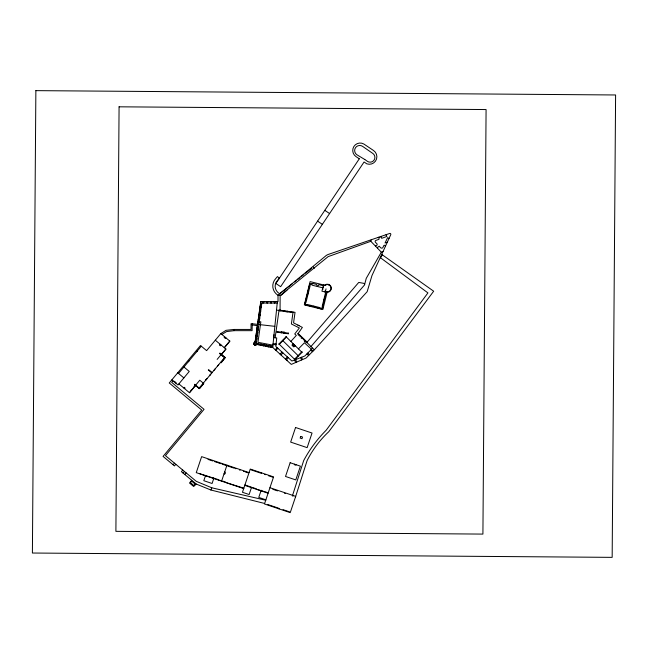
<?xml version="1.0" encoding="UTF-8"?>
<svg xmlns="http://www.w3.org/2000/svg" width="648" height="648" viewBox="0 0 648 648"><rect width="100%" height="100%" fill="white"/><g stroke="black" fill="none" stroke-linecap="round" stroke-linejoin="round"><path stroke-width="0.97" d="M255.004 343.019L260.771 301.555L278.016 301.571L278.016 295.253L325.199 256.365A8.23 8.23 0 0 1 328.35 254.413L389.91 233.393A0.948 0.948 0 0 1 390.744 234.73L371.952 275.603L367.165 291.689L314.758 349.345L306.099 358.028L291.276 364.403L272.703 347.417L277.376 301.571M275.141 337.778L279.029 310.238M279.912 310.821L279.993 310.214L295.043 312.344L293.56 322.85L302.381 327.418L297.845 333.906L304.325 339.665M277.052 332.173L277.044 331.557L281.394 332.173M280.066 310.838L280.147 295.577L328.139 256.632L370.802 241.299A2.317 2.317 0 0 1 371.442 239.695M281.216 332.756L281.305 331.752L284.31 332.173L284.091 333.169M284.164 311.421L284.221 310.813M281.305 332.772L281.451 331.768M284.318 311.445L284.407 310.838M285.655 311.631L285.736 311.032M283.97 333.145L284.108 332.149M286.983 311.818L287.064 311.218M287.137 311.842L287.25 311.243M288.222 333.752L288.311 333.145M291.236 312.417L291.325 311.818M291.389 312.441L291.479 311.842M291.835 311.891L291.746 312.49L279.709 310.789L279.993 310.214M293.066 312.061L291.381 323.976L299.368 327.969L294.735 333.963L296.33 335.413L290.855 341.431M221.843 334.449L226.614 331.565L234.106 330.658L252.088 330.658L252.25 323.765L274.849 326.341M254.931 343.156L260.885 301.571M258.852 317.804L258.301 319.634M256.09 338.386L256.325 336.758L255.863 336.693M257.386 329.33L257.637 327.564M254.21 343.667L254.364 343.14M257.88 344.639L258.066 343.618M260.609 345.206L260.812 344.129M265.793 346.291L266.012 345.101M268.118 346.777L268.345 345.538M272.93 345.173L257.961 342.314L260.844 321.845L259.249 321.74M258.358 344.736L258.568 343.707M259.281 344.93L259.394 344.42M261.087 345.311L261.314 344.218M262.594 345.619L262.699 345.109M263.396 345.789L263.631 344.655M263.817 345.878L264.052 344.736M266.271 346.388L266.514 345.19M268.564 346.866L268.823 345.627M270.313 347.231L270.581 345.951M270.832 347.336L271.099 346.048M271.172 347.474L272.703 347.417M323.506 284.926L321.951 291.195L325.49 292.07L325.628 291.503M324.567 291.843L324.705 291.276L325.661 291.884A4.018 4.018 0 0 0 331.298 287.809A4.018 4.018 0 0 0 324.948 284.958L324.316 285.566M325.256 292.013L326.033 288.878M324.996 291.114L325.823 291.616L322.21 306.221A1.328 1.328 0 0 1 321.764 308.043A1.328 1.328 0 0 1 319.942 307.598L307.565 304.536A1.328 1.328 0 0 1 305.718 304.236A1.328 1.328 0 0 1 306.01 302.389L310.076 285.93A1.094 1.094 0 0 1 310.732 284.529A1.094 1.094 0 0 1 312.134 285.193L322.785 287.825M326.398 291.778L324.705 298.606L324.008 299.327L324.243 300.478L322.915 305.84A2.057 2.057 0 0 1 319.658 308.302L314.377 306.998L313.77 306.212L312.773 306.601L307.565 305.313A2.025 2.025 0 0 1 305.273 302.203L307.201 294.427L307.962 293.892L307.557 292.961L309.339 285.752A2.041 2.041 0 0 1 312.652 283.929L312.765 283.476L316.686 284.44L317.245 286.141L318.614 285.395L318.808 284.61L323.303 285.728M327.216 291.892L322.866 309.477L304.333 304.9L310.084 281.613L325.733 285.476M253.967 343.051L254.235 343.521M292.685 495.023L303.677 460.59A128.685 128.685 0 0 1 326.195 430.199L427.931 292.904L380.238 257.572M295.496 496.976L307.111 460.59A102.53 102.53 0 0 1 328.763 431.73L433.666 291.211L381.696 254.397M199.9 473.769L218.36 479.625M205.61 475.34L203.812 480.695L212.082 483.481L213.881 478.127M206.356 475.591L206.129 476.264L205.384 476.013M213.208 477.9L212.981 478.564L213.654 478.791M218.57 480.038L221.721 480.759M221.584 481.164L226.962 465.159M226.76 482.792L243.826 488.187M261.598 472.87L261.436 473.348L251.043 469.857M256.252 489.143L267.341 492.504M260.982 490.366L261.792 490.423M261.12 490.415L258.763 497.421L265.874 499.81M278.6 508.704L278.762 508.218M279.15 508.883L279.304 508.405M294.532 464.179L294.362 464.681L295.861 465.183L296.023 464.689M377.492 248.208L377.897 247.099L379.21 246.232L380.587 247.682A1.539 1.539 0 0 0 382.814 247.682L383.891 245.438L384.62 245.211L385.455 246.232M182.752 470.059L181.408 471.679L196.263 484.064L210.875 490.001L211.815 487.806L265.729 500.248M297.877 325.085L299.052 325.693M380.57 257.815L382.271 254.802M383.065 251.424A2.398 2.398 0 0 1 381.332 252.169L366.242 278.356L364.492 285.015L310.991 346.494L314.304 349.799M255.069 342.233L254.794 342.298A1.458 1.458 0 0 0 254.097 344.501L255.417 345.117L256.559 344.363L271.188 347.417M254.502 344.874L254.721 344.59A1.053 1.053 0 0 0 256.316 343.707A1.053 1.053 0 0 0 254.753 342.768A1.053 1.053 0 0 0 254.721 344.59L254.219 344.631M178.556 373.475L201.293 346.202M173 380.822L171.704 382.377L204.047 409.342L165.451 455.641L196.263 481.326L211.815 487.806M174.069 381.713L174.409 381.308L176.102 382.717L175.762 383.122M252.25 323.765L251.035 323.765L251.035 329.443L234.106 329.443L226.039 330.326L220.822 333.59L206.615 350.633L200.483 345.522L169.258 382.976L201.714 410.03L163.069 456.395L174.482 465.904L175.827 464.292M224.678 336.806L224.159 337.43L225.383 338.45L225.901 337.827M183.716 387.933L184.218 387.326L185.069 388.039L184.567 388.646M220.15 344.234L219.437 345.092L220.288 345.797L221 344.947M224.249 347.652L229.756 341.042M224.402 347.782L229.91 341.172L220.822 333.59M191.184 390.541L191.444 389.537L191.784 389.821M194.06 386.394L194.975 385.997M189.402 392.68L199.787 380.222L203.804 383.567L199.56 388.598L194.481 384.653L194.821 384.256L199.382 388.452M217.137 359.413L225.836 348.98M195.672 385.358L189.5 392.753L178.872 383.899M221.397 354.659L226.006 349.126L215.306 340.2M205.457 379.939L207.028 378.659M206.882 378.537L205.756 380.182M214.512 369.676L213.905 370.405M199.268 387.958L224.5 357.696L219.478 353.508M199.244 388.654L203.602 383.397M220.952 362.588L225.034 357.688L221.227 354.513M173.138 464.786L174.482 463.166M183.092 473.089L184.445 471.469M184.785 474.498L186.138 472.886M191.735 480.298L189.483 483.003L193.679 486.502L196.263 484.064M280.981 354.983L282.901 352.868M286.197 359.753L288.133 357.615M275.238 349.726L277.142 347.644M275.926 350.366L277.838 348.276M280.082 354.164L282.002 352.058M285.833 358.522L285.379 359.008L287.396 356.943M286.975 360.474L287.429 359.98M297.845 333.906L298.193 333.542L307.176 342.136L306.828 342.5L358.749 282.423L364.038 283.403L364.678 284.31M298.258 335.17L298.696 334.716M299.943 336.782L300.372 336.328M301.45 337.244L301.19 337.981M301.62 337.519L304.698 340.467M301.296 338.078L301.733 337.624M304.601 340.378L304.171 340.832L305.411 342.023L305.848 341.569M304.519 341.164L304.949 340.71M306.212 342.784L306.65 342.33M293.414 343.942L292.264 345.109L293.892 346.712L295.245 345.74M298.436 348.883L304.43 342.784L311.542 349.256M312.652 348.146L304.827 355.987L291.884 361.017L275.837 346.461L276.72 337.94L273.699 337.632M325.037 285.306L325.102 285.241A3.702 3.702 0 0 1 330.747 286.861A3.702 3.702 0 0 1 327.718 291.9L325.823 291.616M279.628 293.633L292.256 283.832M387.285 242.255L385.058 242.984L387.609 237.638L389.011 238.496M294.589 281.961L296.152 280.714M297.707 279.474L300.04 277.603M301.604 276.364L303.936 274.493M305.491 273.245L311.729 268.272M375.451 246.094L376.925 245.236L377.225 244.142L375.427 242.255A1.158 1.158 0 0 1 375.913 240.416L378.991 239.306L378.991 237.897L378.011 237.452M254.948 342.833L254.98 342.824A0.867 0.867 0 0 0 254.591 343.108M255.012 342.63L254.923 342.646A1.053 1.053 0 0 0 254.283 343.991M199.244 388.622L195.575 385.276M277.223 303.029L261.808 303.029L256.446 342.411A0.931 0.931 0 0 0 257.199 343.448L272.808 346.372M276.494 310.238L280.147 310.238M274.007 334.651L273.78 336.814M273.002 344.477L276.007 344.776M273.091 343.602L276.097 343.918M257.272 326.819L258.536 326.989M256.892 329.508L258.171 329.678M256.827 329.97L258.106 330.14M256.017 335.615L257.345 335.794M255.944 336.11L257.28 336.288M255.604 338.475L256.956 338.653M260.148 306.755L261.282 306.909M258.52 318.095L259.726 318.265M284.051 332.546L288.433 333.169L288.344 333.769L276.963 332.157M260.569 303.831L261.679 303.993M260.504 304.276L261.622 304.439M260.067 307.33L261.201 307.492M259.524 311.089L260.682 311.259M259.443 311.639L260.609 311.81M258.998 314.807L260.18 314.977M258.916 315.357L260.099 315.527M258.422 318.776L259.629 318.954M258.034 321.505L259.257 321.683M257.928 322.226L259.159 322.404M252.088 324.907L257.434 325.669M257.305 326.616L257.766 326.681M257.199 327.313L258.471 327.491M257.094 328.05L257.799 328.155M256.543 331.922L257.248 332.019M256.503 332.221L257.807 332.408M256.414 332.805L257.726 332.991M255.523 339.042L256.883 339.236M255.393 339.941L255.855 340.006M255.166 341.52L256.543 341.715M256.495 342.079L255.118 341.877M280.147 295.577L278.016 295.253A10.789 10.789 0 0 1 275.854 278.446L277.466 276.575L279.385 278.235L277.773 280.106A8.481 8.481 0 0 0 279.774 293.803M322.534 288.854L323.206 289.016M210.875 490.001L264.643 503.472M327.856 284.553L328.779 284.82M264.684 474.441L265.421 474.692M268.426 475.705L273.416 477.382M249.075 472.586L201.633 456.638L196.255 472.643L243.697 488.592M208.016 459.392L212.706 460.971M214.358 461.522L217.121 462.453M218.044 462.761L220.676 463.644M222.094 464.122L226.784 465.701M227.691 466.001L234.155 468.172M235.232 468.536L235.888 468.763M239.396 469.938L240.1 470.173M243.462 471.307L244.094 471.517M245.203 471.89L247.973 472.821M224.662 472.003L225.358 472.23L224.718 474.125L224.03 473.89M269.941 487.717L295.691 496.376L290.231 512.633L264.473 503.974L273.578 476.896L250.258 469.063L242.457 492.278L249.124 494.521L251.578 487.207L244.912 484.963M272.832 489.313L277.522 490.884M284.537 493.241L285.314 493.509M292.297 495.858L293.026 496.101M224.249 473.226L224.945 473.461M252.623 487.555L256.001 488.689M244.774 485.368L268.094 493.209M222.888 481.148L225.544 482.047M267.47 504.428L278.033 507.975M283.006 509.644L289.47 511.823M324.802 210.349L329.581 213.548M317.585 221.138L322.364 224.338M219.866 353.039L225.326 357.591L221.187 362.783L220.636 362.329M218.757 364.581L218.198 365.253M218.076 365.399L217.501 366.096M197.446 350.819L197.122 351.208M197 351.346L196.668 351.751M215.201 368.85L214.609 369.562M212.107 372.56L208.607 369.644L208.316 369.992L211.815 372.908M210.754 374.18L210.187 374.868M210.065 375.014L209.49 375.702M189.119 360.798L188.341 361.73M183.943 367.011L189.257 371.442L177.981 384.977L171.858 379.866M177.746 372.803L183.87 377.906M304.374 340.038L310.991 346.494M286.084 336.741L301.968 352.35M293.026 344.331L294.662 345.935M282.536 340.346L298.42 355.954M278.988 343.958L294.872 359.567M311.226 349.572L312.887 351.224M310.757 350.05L312.409 351.702M307.776 353.039L309.428 354.691M306.909 353.897L308.57 355.55M386.014 234.722L386.897 236.447L381.704 238.326L380.741 236.52L380.911 237.022M370.802 241.299L381.332 252.169M287.056 290.061L281.135 295.31L280.876 294.994M313.284 267.025L314.296 268.288M255.928 344.963L255.596 345.076M294.581 359.964L295.674 362.507M301.587 357.242L302.527 359.567M300.64 357.615L301.587 359.964M295.674 359.543L296.663 362.086M378.999 237.119L379.169 237.614M274.938 301.571L274.938 303.029M274.315 301.571L274.315 303.029M271.399 301.571L271.399 303.029M270.718 301.571L270.718 303.029M267.624 301.571L267.624 303.029M266.871 301.571L266.871 303.029M263.736 301.571L263.736 303.029M262.78 301.571L262.78 303.029M234.106 329.443L234.106 330.658M256.406 344.598A1.458 1.458 0 0 1 254.097 344.501M256.316 344.42A1.312 1.312 0 0 1 255.782 344.841M255.109 344.939A1.312 1.312 0 0 1 254.753 342.419L255.085 342.33A1.312 1.312 0 0 1 255.758 342.411M256.13 344.501A1.199 1.199 0 0 1 255.587 344.809M254.964 344.809A1.199 1.199 0 0 1 254.972 342.492M256.073 344.323A1.053 1.053 0 0 1 255.62 344.631M255.077 344.671A1.053 1.053 0 0 1 254.591 344.436M323.336 287.582A4.018 4.018 0 0 1 323.636 286.57M35.867 90.639L32.4 553.028L612.166 557.361L615.6 94.973L35.867 90.639M119.078 106.815L115.895 531.344L482.914 534.09L486.081 109.553L119.078 106.815M295.561 427.494L290.652 442.098L307.136 447.638L312.044 433.034L295.561 427.494M290.142 462.713L285.517 476.466L295.788 479.917L300.413 466.163L290.142 462.713M300.704 436.444L300.154 438.072L301.992 438.688L302.543 437.06L300.704 436.444M359.292 158.792L275.87 283.484L280.649 286.683L364.071 161.992L366.817 163.831A7.517 7.517 0 0 0 373.548 150.514L363.787 143.978A7.42 7.42 0 0 0 353.832 146.561A7.42 7.42 0 0 0 356.027 156.614L359.292 158.792M191.727 481.172L190.455 482.639L193.817 485.563L195.089 484.096L191.727 481.172M286.27 336.539L278.834 344.112L279.166 344.444L286.602 336.871L286.27 336.539M293.042 344.088L292.078 345.068L293.884 346.842L294.848 345.862L293.042 344.088M301.83 351.824L294.386 359.397L294.719 359.729L302.162 352.156L301.83 351.824M293.107 344.59L292.613 345.092L293.892 346.356L294.386 345.862L293.107 344.59M293.082 344.331L292.345 345.06L293.876 346.599L294.605 345.87L293.082 344.331M364.792 159.505L356.829 154.71A5.071 5.071 0 0 1 355.55 147.655A5.071 5.071 0 0 1 362.605 146.375L372.843 153.463A4.779 4.779 0 0 1 374.05 160.113A4.779 4.779 0 0 1 367.4 161.32L364.792 159.505"/></g></svg>
